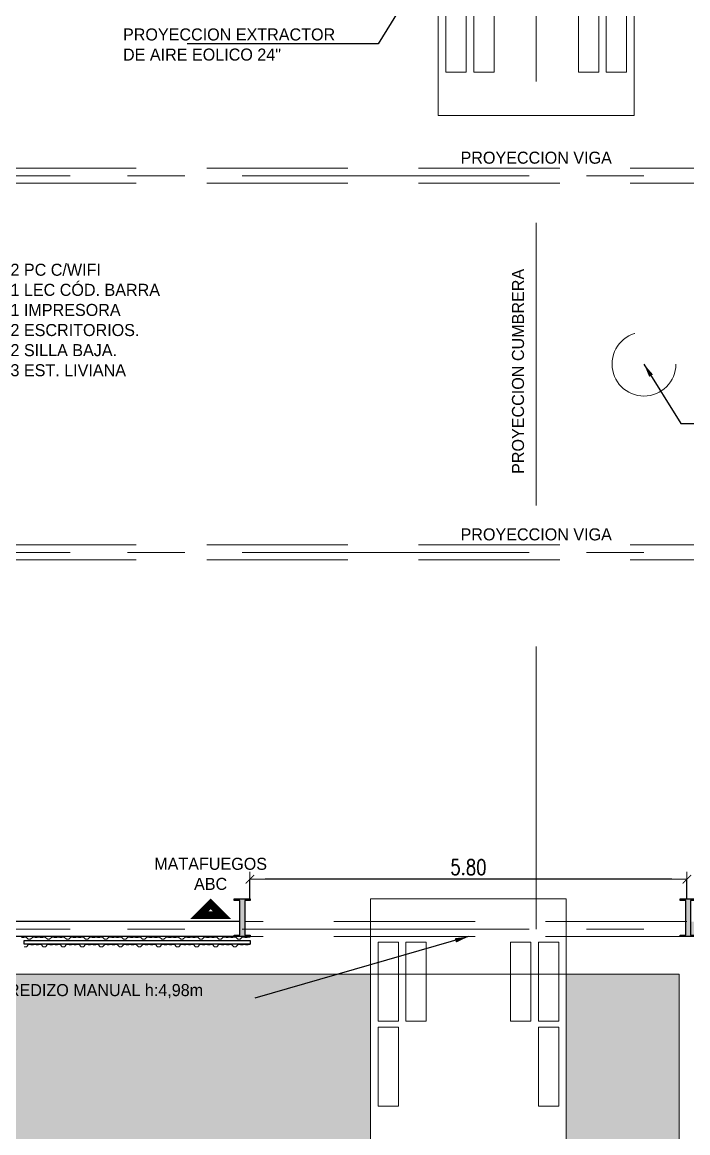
# Model space of a CAD drawing. Header units: millimetres. Extents: x 1972 to 5740, y 370 to 952.
# Drawn here: x 2709.65 to 2718.49, y 554.04 to 568.78 of the extents above; entities that cross this region are included whole.
import ezdxf

# ---------------------------------------------------------------- set-up
doc = ezdxf.new("R2010")
doc.units = ezdxf.units.MM
doc.header["$LTSCALE"] = 15
doc.linetypes.add('CENTER', pattern=[50.8, 31.75, -6.35, 6.35, -6.35])
doc.linetypes.add('DASHED2', pattern=[0.375, 0.25, -0.125])
for name, color, linetype, lineweight, true_color in [('000 - EQUIPAMIENTO', 251, 'Continuous', 0, 0x6b6b6b), ('000 ALE MOB HATCH', 8, 'Continuous', 0, 0x808080), ('000 ALE PROYECCIONES', 253, 'DASHED2', 9, 0xa8a8a8)]:
    doc.layers.add(name, color=color, linetype=linetype, lineweight=lineweight, true_color=true_color)
for name, color, linetype, lineweight in [('000 ALE 00', 24, 'Continuous', 0), ('000 ALE CARPINTERIAS', 32, 'Continuous', 9), ('000 ALE COTAS', 223, 'Continuous', 9), ('000 ALE HATCH MUROS', 252, 'Continuous', 0), ('000 ALE LINEA DE MODULOS', 74, 'CENTER', 0), ('000 ALE TEXTO', 3, 'Continuous', 0), ('000 ALE TEXTO PLANO ARQ', 52, 'Continuous', 5), ('MUROS', 1, 'Continuous', 30)]:
    doc.layers.add(name, color=color, linetype=linetype, lineweight=lineweight)
doc.styles.add('RR', font='ROMANS.shx', dxfattribs={"width": 0.8})
doc.dimstyles.new('ALE cota100', dxfattribs={"dimscale": 2, "dimtxt": 0.1, "dimasz": 0.1, "dimexe": 0, "dimexo": 0.1, "dimgap": 0.03, "dimtad": 1, "dimzin": 1, "dimdsep": 46, "dimtxsty": 'RR', "dimblk1": 'COTA_N', "dimblk2": 'COTA_N', "dimsah": 1, "dimcen": 0.09, "dimclrd": 256, "dimclre": 256, "dimclrt": 256, "dimadec": 0, "dimazin": 0, "dimtfac": 1, "dimtix": 1, "dimtmove": 0, "dimatfit": 3, "dimldrblk": 'COTA_N', "dimfxl": 1, "dimtolj": 1, "dimtzin": 0, "dimarcsym": 0})
doc.dimstyles.get("Standard").update_dxf_attribs({"dimtxt": 0.18, "dimasz": 0.18, "dimexe": 0.18, "dimexo": 0.0625, "dimgap": 0.09, "dimtad": 0, "dimtih": 1, "dimtoh": 1, "dimdec": 4, "dimzin": 0, "dimdsep": 46, "dimtxsty": 'Standard', "dimcen": 0.09, "dimadec": 0, "dimazin": 0, "dimtfac": 1, "dimtdec": 4, "dimtofl": 0, "dimtmove": 0, "dimatfit": 3, "dimfxl": 1, "dimtolj": 1, "dimtzin": 0, "dimarcsym": 0})

# ---------------------------------------------------------------- blocks, each defined once
blk = doc.blocks.new('COTA_N')
for p, q in [((-1, 0), (0, 0)), ((0, 0.5), (0, -0.5))]:
    blk.add_line(p, q)
at = {"const_width": 0.065}
blk.add_lwpolyline([(0.141, 0.141), (0.283, 0.283), (0, 0), (-0.141, -0.141), (-0.283, -0.283)], dxfattribs=at)
blk = doc.blocks.new('*D84')
at = {"layer": '000 ALE COTAS', "lineweight": -2, "transparency": 16777216}
for p, q in [((2712.673, 557.143), (2712.673, 557.405)), ((2718.273, 557.405), (2712.873, 557.405)), ((2718.473, 557.143), (2718.473, 557.405))]:
    blk.add_line(p, q, dxfattribs=at)
at = {"layer": 'Defpoints', "color": 0, "transparency": 16777216}
for p in [(2712.673, 557.405), (2712.673, 556.943), (2718.473, 556.943)]:
    blk.add_point(p, dxfattribs=at)
at = {"layer": '000 ALE COTAS', "lineweight": -2, "transparency": 16777216, "xscale": 0.2, "yscale": 0.2, "zscale": 0.2, "rotation": 180}
blk.add_blockref('COTA_N', (2712.673, 557.405), dxfattribs=at)
at = {"layer": '000 ALE COTAS', "lineweight": -2, "transparency": 16777216, "xscale": 0.2, "yscale": 0.2, "zscale": 0.2}
blk.add_blockref('COTA_N', (2718.473, 557.405), dxfattribs=at)
at = {"layer": '000 ALE COTAS', "transparency": 16777216, "insert": (2715.573, 557.565), "char_height": 0.2, "attachment_point": 5, "style": 'RR'}
blk.add_mtext('\\A1;5.80', dxfattribs=at)
blk = doc.blocks.new('camion castelo')
for p, q in [((17.71, 1.3), (3.41, 1.3)), ((17.71, -1.3), (17.71, 1.3)), ((3.41, -1.3), (17.71, -1.3))]:
    blk.add_line(p, q)
for points in [[(16.004, 0.93), (16.004, 1.2), (14.954, 1.2), (14.954, 0.93)], [(17.134, 0.93), (17.134, 1.2), (16.084, 1.2), (16.084, 0.93)], [(17.134, 0.56), (17.134, 0.83), (16.084, 0.83), (16.084, 0.56)], [(17.134, -0.56), (17.134, -0.83), (16.084, -0.83), (16.084, -0.56)], [(16.004, -0.93), (16.004, -1.2), (14.954, -1.2), (14.954, -0.93)], [(17.134, -0.93), (17.134, -1.2), (16.084, -1.2), (16.084, -0.93)]]:
    blk.add_lwpolyline(points, close=True)

msp = doc.modelspace()

# ---------------------------------------------------------------- hatches: boundary and pattern name
at = {"layer": '000 ALE HATCH MUROS', "transparency": 33554687}
h = msp.add_hatch(dxfattribs=at)
h.set_pattern_fill('AR-CONC', color=256, scale=0.005)
h.paths.add_polyline_path([(2714.27324, 556.14292), (2705.97324, 556.14292), (2705.97324, 556.60992), (2701.47324, 556.60992), (2701.47324, 531.64292), (2726.97324, 531.64292), (2726.97324, 546.17292), (2718.37324, 546.17292), (2718.37324, 556.14292), (2716.87324, 556.14292), (2716.87324, 542.84676), (2716.37324, 542.84676), (2716.37324, 541.70176), (2716.87324, 541.70176), (2716.87324, 539.43676), (2714.27324, 539.43676), (2714.27324, 541.70176), (2714.77324, 541.70176), (2714.77324, 542.84676), (2714.27324, 542.84676)])
h.paths.add_polyline_path([(2705.97324, 566.74292), (2701.47324, 566.74292), (2701.47324, 556.60992), (2705.97324, 556.60992)])
h.paths.add_polyline_path([(2707.06415, 543.50948), (2708.21082, 543.50948), (2708.21082, 544.28282), (2707.06415, 544.28282)], flags=24)
h.paths.add_polyline_path([(2701.49997, 531.63886), (2704.33331, 531.63886), (2704.33331, 531.93886), (2701.49997, 531.93886)], flags=9)
h.paths.add_polyline_path([(2702.62234, 555.53218), (2704.729, 555.53218), (2704.729, 555.77218), (2702.62234, 555.77218)], flags=24)
h.paths.add_polyline_path([(2707.96823, 555.78673), (2712.71489, 555.78673), (2712.71489, 556.05339), (2707.96823, 556.05339)], flags=24)
h.paths.add_polyline_path([(2703.67943, 559.2107), (2704.26705, 559.2107), (2704.26705, 559.5107), (2703.67943, 559.5107)], flags=24)
h.paths.add_polyline_path([(2702.94131, 561.2793), (2704.08798, 561.2793), (2704.08798, 562.05263), (2702.94131, 562.05263)], flags=24)
h = msp.add_hatch(color=256, dxfattribs=at)
h.dxf.hatch_style = 1
h.paths.add_polyline_path([(2712.46324, 557.14331), (2712.67324, 557.14331), (2712.67324, 557.12331), (2712.60324, 557.12331), (2712.60324, 556.66292), (2712.67324, 556.66292), (2712.67324, 556.64292), (2712.46324, 556.64292), (2712.46324, 556.66292), (2712.53824, 556.66292), (2712.53824, 557.12331), (2712.46324, 557.12331), (2712.46324, 557.14331)])
h = msp.add_hatch(color=256, dxfattribs=at)
h.dxf.hatch_style = 1
h.paths.add_polyline_path([(2718.97324, 552.94292), (2719.17324, 552.94292), (2719.17324, 556.64292), (2719.53824, 556.64292), (2719.53824, 556.84292), (2718.52324, 556.84292), (2718.52324, 557.12331), (2718.59324, 557.12331), (2718.59324, 557.14331), (2718.38324, 557.14331), (2718.38324, 557.12331), (2718.45824, 557.12331), (2718.45824, 556.66292), (2718.38324, 556.66292), (2718.36324, 556.64292), (2718.97324, 556.64292)])

# ---------------------------------------------------------------- linework, layer by layer
at = {"layer": '000 ALE 00'}
for points in [[(2710.48824, 556.60992), (2710.46024, 556.63792), (2710.42774, 556.63792), (2710.42274, 556.63292), (2710.39874, 556.63292), (2710.39374, 556.63792), (2710.35974, 556.63792), (2710.35474, 556.63292), (2710.33074, 556.63292), (2710.32574, 556.63792), (2710.29324, 556.63792), (2710.26524, 556.60992), (2710.23524, 556.60992), (2710.20724, 556.63792), (2710.17474, 556.63792), (2710.16974, 556.63292), (2710.14574, 556.63292), (2710.14074, 556.63792), (2710.10674, 556.63792), (2710.10174, 556.63292), (2710.07774, 556.63292), (2710.07274, 556.63792), (2710.04024, 556.63792), (2710.01224, 556.60992), (2709.98224, 556.60992), (2709.95424, 556.63792), (2709.92174, 556.63792), (2709.91674, 556.63292), (2709.89274, 556.63292), (2709.88774, 556.63792), (2709.85374, 556.63792), (2709.84874, 556.63292), (2709.82474, 556.63292), (2709.81974, 556.63792), (2709.78724, 556.63792), (2709.75924, 556.60992), (2709.72924, 556.60992), (2709.70124, 556.63792), (2709.66874, 556.63792), (2709.66374, 556.63292), (2709.63974, 556.63292)], [(2711.50024, 556.60992), (2711.47224, 556.63792), (2711.43974, 556.63792), (2711.43474, 556.63292), (2711.41074, 556.63292), (2711.40574, 556.63792), (2711.37174, 556.63792), (2711.36674, 556.63292), (2711.34274, 556.63292), (2711.33774, 556.63792), (2711.30524, 556.63792), (2711.27724, 556.60992), (2711.24724, 556.60992), (2711.21924, 556.63792), (2711.18674, 556.63792), (2711.18174, 556.63292), (2711.15774, 556.63292), (2711.15274, 556.63792), (2711.11874, 556.63792), (2711.11374, 556.63292), (2711.08974, 556.63292), (2711.08474, 556.63792), (2711.05224, 556.63792), (2711.02424, 556.60992), (2710.99424, 556.60992), (2710.96624, 556.63792), (2710.93374, 556.63792), (2710.92874, 556.63292), (2710.90474, 556.63292), (2710.89974, 556.63792), (2710.86574, 556.63792), (2710.86074, 556.63292), (2710.83674, 556.63292), (2710.83174, 556.63792), (2710.79924, 556.63792), (2710.77124, 556.60992), (2710.74124, 556.60992), (2710.71324, 556.63792), (2710.68074, 556.63792), (2710.67574, 556.63292), (2710.65174, 556.63292), (2710.64674, 556.63792), (2710.61274, 556.63792), (2710.60774, 556.63292), (2710.58374, 556.63292), (2710.57874, 556.63792), (2710.54624, 556.63792), (2710.51824, 556.60992), (2710.48824, 556.60992)], [(2712.51224, 556.60992), (2712.48424, 556.63792), (2712.45174, 556.63792), (2712.44674, 556.63292), (2712.42274, 556.63292), (2712.41774, 556.63792), (2712.38374, 556.63792), (2712.37874, 556.63292), (2712.35474, 556.63292), (2712.34974, 556.63792), (2712.31724, 556.63792), (2712.28924, 556.60992), (2712.25924, 556.60992), (2712.23124, 556.63792), (2712.19874, 556.63792), (2712.19374, 556.63292), (2712.16974, 556.63292), (2712.16474, 556.63792), (2712.13074, 556.63792), (2712.12574, 556.63292), (2712.10174, 556.63292), (2712.09674, 556.63792), (2712.06424, 556.63792), (2712.03624, 556.60992), (2712.00624, 556.60992), (2711.97824, 556.63792), (2711.94574, 556.63792), (2711.94074, 556.63292), (2711.91674, 556.63292), (2711.91174, 556.63792), (2711.87774, 556.63792), (2711.87274, 556.63292), (2711.84874, 556.63292), (2711.84374, 556.63792), (2711.81124, 556.63792), (2711.78324, 556.60992), (2711.75324, 556.60992), (2711.72524, 556.63792), (2711.69274, 556.63792), (2711.68774, 556.63292), (2711.66374, 556.63292), (2711.65874, 556.63792), (2711.62474, 556.63792), (2711.61974, 556.63292), (2711.59574, 556.63292), (2711.59074, 556.63792), (2711.55824, 556.63792), (2711.53024, 556.60992), (2711.50024, 556.60992)], [(2712.67324, 556.63542), (2712.67074, 556.63792), (2712.63674, 556.63792), (2712.63174, 556.63292), (2712.60774, 556.63292), (2712.60274, 556.63792), (2712.57024, 556.63792), (2712.54224, 556.60992), (2712.51224, 556.60992)], [(2710.68524, 556.50992), (2710.65724, 556.53792), (2710.62474, 556.53792), (2710.61974, 556.53292), (2710.59574, 556.53292), (2710.59074, 556.53792), (2710.55674, 556.53792), (2710.55174, 556.53292), (2710.52774, 556.53292), (2710.52274, 556.53792), (2710.49024, 556.53792), (2710.46224, 556.50992), (2710.43224, 556.50992), (2710.40424, 556.53792), (2710.37174, 556.53792), (2710.36674, 556.53292), (2710.34274, 556.53292), (2710.33774, 556.53792), (2710.30374, 556.53792), (2710.29874, 556.53292), (2710.27474, 556.53292), (2710.26974, 556.53792), (2710.23724, 556.53792), (2710.20924, 556.50992), (2710.17924, 556.50992), (2710.15124, 556.53792), (2710.11874, 556.53792), (2710.11374, 556.53292), (2710.08974, 556.53292), (2710.08474, 556.53792), (2710.05074, 556.53792), (2710.04574, 556.53292), (2710.02174, 556.53292), (2710.01674, 556.53792), (2709.98424, 556.53792), (2709.95624, 556.50992), (2709.92624, 556.50992), (2709.89824, 556.53792), (2709.86574, 556.53792), (2709.86074, 556.53292), (2709.83674, 556.53292), (2709.83174, 556.53792), (2709.79774, 556.53792), (2709.79274, 556.53292), (2709.76874, 556.53292), (2709.76374, 556.53792), (2709.73124, 556.53792), (2709.70324, 556.50992), (2709.67324, 556.50992)], [(2711.69724, 556.50992), (2711.66924, 556.53792), (2711.63674, 556.53792), (2711.63174, 556.53292), (2711.60774, 556.53292), (2711.60274, 556.53792), (2711.56874, 556.53792), (2711.56374, 556.53292), (2711.53974, 556.53292), (2711.53474, 556.53792), (2711.50224, 556.53792), (2711.47424, 556.50992), (2711.44424, 556.50992), (2711.41624, 556.53792), (2711.38374, 556.53792), (2711.37874, 556.53292), (2711.35474, 556.53292), (2711.34974, 556.53792), (2711.31574, 556.53792), (2711.31074, 556.53292), (2711.28674, 556.53292), (2711.28174, 556.53792), (2711.24924, 556.53792), (2711.22124, 556.50992), (2711.19124, 556.50992), (2711.16324, 556.53792), (2711.13074, 556.53792), (2711.12574, 556.53292), (2711.10174, 556.53292), (2711.09674, 556.53792), (2711.06274, 556.53792), (2711.05774, 556.53292), (2711.03374, 556.53292), (2711.02874, 556.53792), (2710.99624, 556.53792), (2710.96824, 556.50992), (2710.93824, 556.50992), (2710.91024, 556.53792), (2710.87774, 556.53792), (2710.87274, 556.53292), (2710.84874, 556.53292), (2710.84374, 556.53792), (2710.80974, 556.53792), (2710.80474, 556.53292), (2710.78074, 556.53292), (2710.77574, 556.53792), (2710.74324, 556.53792), (2710.71524, 556.50992), (2710.68524, 556.50992)], [(2712.67324, 556.53792), (2712.64874, 556.53792), (2712.64374, 556.53292), (2712.61974, 556.53292), (2712.61474, 556.53792), (2712.58074, 556.53792), (2712.57574, 556.53292), (2712.55174, 556.53292), (2712.54674, 556.53792), (2712.51424, 556.53792), (2712.48624, 556.50992), (2712.45624, 556.50992), (2712.42824, 556.53792), (2712.39574, 556.53792), (2712.39074, 556.53292), (2712.36674, 556.53292), (2712.36174, 556.53792), (2712.32774, 556.53792), (2712.32274, 556.53292), (2712.29874, 556.53292), (2712.29374, 556.53792), (2712.26124, 556.53792), (2712.23324, 556.50992), (2712.20324, 556.50992), (2712.17524, 556.53792), (2712.14274, 556.53792), (2712.13774, 556.53292), (2712.11374, 556.53292), (2712.10874, 556.53792), (2712.07474, 556.53792), (2712.06974, 556.53292), (2712.04574, 556.53292), (2712.04074, 556.53792), (2712.00824, 556.53792), (2711.98024, 556.50992), (2711.95024, 556.50992), (2711.92224, 556.53792), (2711.88974, 556.53792), (2711.88474, 556.53292), (2711.86074, 556.53292), (2711.85574, 556.53792), (2711.82174, 556.53792), (2711.81674, 556.53292), (2711.79274, 556.53292), (2711.78774, 556.53792), (2711.75524, 556.53792), (2711.72724, 556.50992), (2711.69724, 556.50992)]]:
    msp.add_lwpolyline(points, dxfattribs=at)
at = {"layer": '000 ALE CARPINTERIAS'}
for p, q in [((2705.97324, 556.14292), (2718.37324, 556.14292)), ((2718.37324, 556.14292), (2718.37324, 546.17292))]:
    msp.add_line(p, q, dxfattribs=at)
at = {"layer": '000 ALE LINEA DE MODULOS', "ltscale": 0.008}
for p, q in [((2706.47324, 566.74292), (2726.47324, 566.74292)), ((2706.47324, 561.74292), (2726.47324, 561.74292)), ((2706.47324, 556.74292), (2726.47324, 556.74292))]:
    msp.add_line(p, q, dxfattribs=at)
at = {"layer": '000 ALE MOB HATCH', "color": 1, "true_color": 0xfe0101, "const_width": 0.1}
msp.add_lwpolyline([(2712.0002, 556.92742), (2712.3002, 556.92742), (2712.1502, 557.07742)], close=True, dxfattribs=at)
at = {"layer": '000 ALE PROYECCIONES'}
msp.add_line((2716.47324, 556.74292), (2716.47324, 581.74292), dxfattribs=at)
at = {"layer": '000 ALE PROYECCIONES', "ltscale": 0.5}
for p, q in [((2706.47324, 566.84292), (2726.47324, 566.84292)), ((2706.47324, 566.64292), (2726.47324, 566.64292)), ((2706.47324, 561.84292), (2726.47324, 561.84292)), ((2706.47324, 561.64292), (2726.47324, 561.64292))]:
    msp.add_line(p, q, dxfattribs=at)
for points in [[(2718.47324, 556.84292), (2712.60324, 556.84292)], [(2718.47324, 556.64292), (2712.67324, 556.64292)]]:
    msp.add_lwpolyline(points, dxfattribs=at)
msp.add_circle((2717.90425, 564.24292), 0.42412, dxfattribs=at)
at = {"layer": 'MUROS', "linetype": 'Continuous', "ltscale": 0.001}
for p, q in [((2712.53824, 556.84292), (2706.97363, 556.84292)), ((2712.46324, 556.64292), (2706.97363, 556.64292))]:
    msp.add_line(p, q, dxfattribs=at)
for points in [[(2712.46324, 557.14331), (2712.67324, 557.14331), (2712.67324, 557.12331), (2712.60324, 557.12331), (2712.60324, 556.66292), (2712.67324, 556.66292), (2712.67324, 556.64292), (2712.46324, 556.64292), (2712.46324, 556.66292), (2712.53824, 556.66292), (2712.53824, 557.12331), (2712.46324, 557.12331), (2712.46324, 557.14331)], [(2718.38324, 557.14331), (2718.59324, 557.14331), (2718.59324, 557.12331), (2718.52324, 557.12331), (2718.52324, 556.66292), (2718.59324, 556.66292), (2718.59324, 556.64292), (2718.38324, 556.64292), (2718.38324, 556.66292), (2718.45824, 556.66292), (2718.45824, 557.12331), (2718.38324, 557.12331), (2718.38324, 557.14331)]]:
    msp.add_lwpolyline(points, close=True, dxfattribs=at)
at = {"layer": 'MUROS'}
msp.add_lwpolyline([(2712.67324, 556.59292), (2712.67324, 556.54292), (2709.67324, 556.54292), (2709.67324, 556.59292), (2712.67324, 556.59292)], dxfattribs=at)

# ---------------------------------------------------------------- block references
at = {"layer": '000 - EQUIPAMIENTO'}
for p, rotation in [((2716.47324, 585.25292), 270), ((2715.57324, 539.43676), 90)]:
    msp.add_blockref('camion castelo', p, dxfattribs=dict(at, rotation=rotation))

# ---------------------------------------------------------------- texts
at = {"layer": '000 ALE TEXTO', "char_height": 0.16}
for s, width, insert, attachment_point in [('2 PC C/WIFI\\P1 LEC CÓD. BARRA\\P1 IMPRESORA\\P2 ESCRITORIOS.\\P2 SILLA BAJA.\\P3 EST. LIVIANA', 2.683133, (2709.49263, 565.57493), 1), ('MATAFUEGOS ABC', 1.3415665, (2712.1502, 557.47552), 5)]:
    msp.add_mtext_dynamic_manual_height_columns(s, width=width, gutter_width=12.5, heights=[3.06351], dxfattribs=dict(at, insert=insert, attachment_point=attachment_point))
at = {"layer": '000 ALE TEXTO PLANO ARQ', "insert": (2710.98679, 568.69794), "char_height": 0.16, "attachment_point": 1}
msp.add_mtext('PROYECCION EXTRACTOR\\PDE AIRE EOLICO 24"', dxfattribs=at)
at = {"layer": '000 ALE TEXTO PLANO ARQ', "char_height": 0.16}
for s, insert, width, attachment_point in [('\\pxqc;PROYECCION VIGA', (2716.47324, 566.98139), 3.1271777, 5), ('\\pxqc;PROYECCION VIGA', (2716.47324, 561.98139), 3.1271777, 5), ('PORTON CORREDIZO MANUAL h:4,98m', (2708.00823, 556.01339), 4.8431784, 1)]:
    msp.add_mtext(s, dxfattribs=dict(at, insert=insert, width=width, attachment_point=attachment_point))
at = {"layer": '000 ALE TEXTO PLANO ARQ', "insert": (2716.23268, 564.14613), "char_height": 0.16, "width": 3.1271777, "attachment_point": 5, "rotation": 90}
msp.add_mtext('\\pxqc;PROYECCION CUMBRERA', dxfattribs=at)

# ---------------------------------------------------------------- dimensions: what is measured, and where the dimension line sits
at = {"layer": '000 ALE COTAS'}
dim = msp.add_linear_dim(base=(2712.67324, 557.40507), p1=(2718.47324, 556.94292), p2=(2712.67324, 556.94292), angle=180, dimstyle='ALE cota100', dxfattribs=at)
dim.commit()
dim.dimension.update_dxf_attribs({"geometry": '*D84', "text_midpoint": (2715.57324, 557.40507), "dimtype": 161})

# ---------------------------------------------------------------- leaders
at = {"layer": '000 ALE TEXTO PLANO ARQ'}
for points in [[(2714.86352, 569.28625), (2714.37602, 568.49572), (2711.84046, 568.49572)], [(2717.90425, 564.24292), (2718.39175, 563.45239), (2720.92731, 563.45239)], [(2715.57324, 556.64292), (2712.7366, 555.82673)]]:
    msp.add_leader(points, dimstyle='Standard', override={"dimscale": 1}, dxfattribs=at)

doc.saveas('drawing.dxf')
